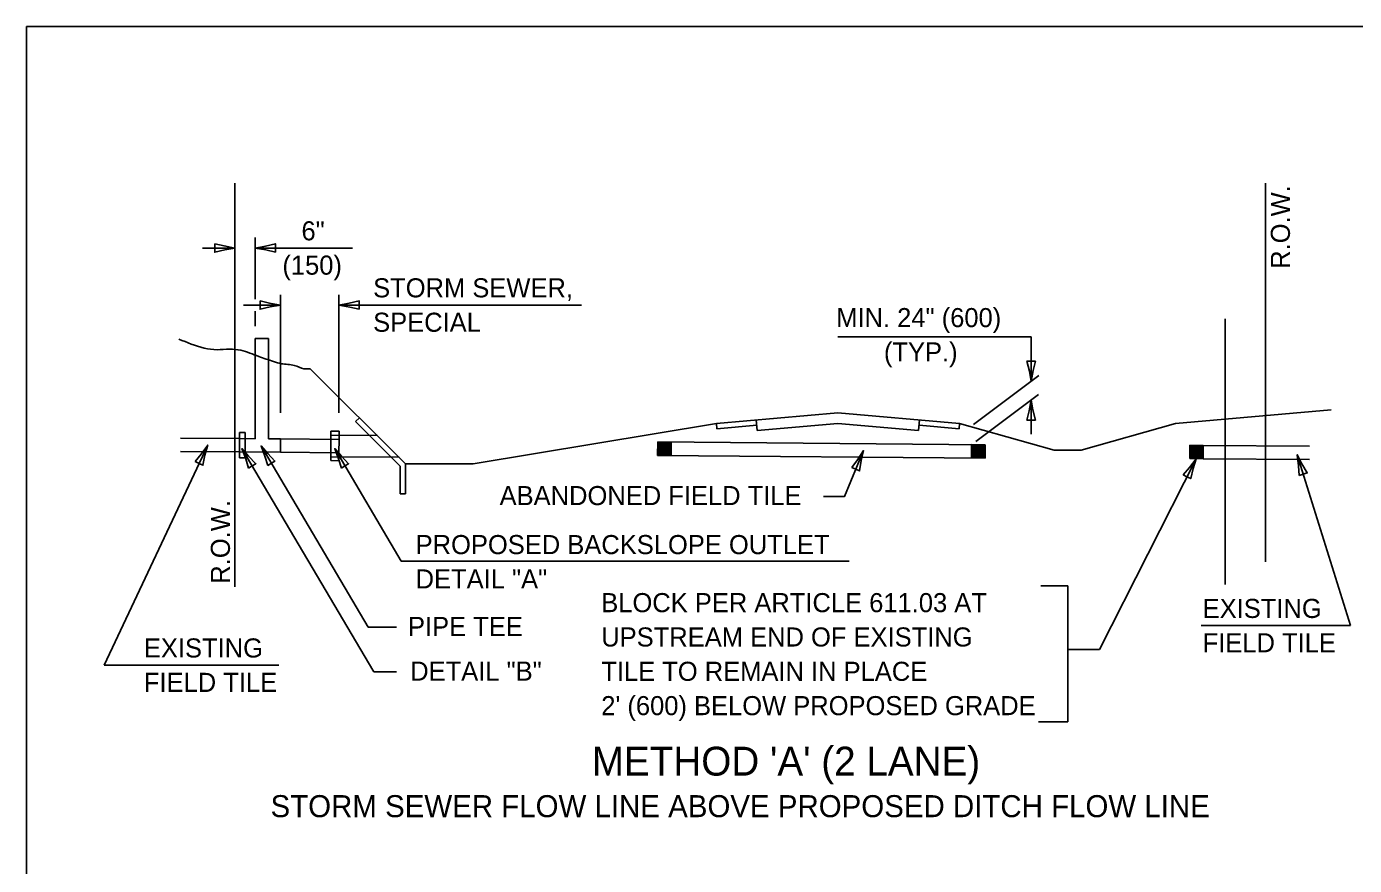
# Model space of a CAD drawing. Extents: x 2262292 to 2262922, y -3123599 to -3123199.
# Drawn here: x 2262292.5 to 2262476.3, y -3123314.9 to -3123198.8 of the extents above; entities that cross this region are included whole.
import ezdxf

# ---------------------------------------------------------------- set-up
doc = ezdxf.new("R2010")
doc.units = 0
for name, color, linetype in [('Default', 7, 'Continuous'), ('RD_Pr_Roadway_Dimensions', 7, 'Continuous'), ('RD_Pr_Roadway_Items', 7, 'Continuous'), ('RD_Pr_Roadway_Notes', 7, 'Continuous'), ('ROW_Pr_ROW_Line', 7, 'Continuous')]:
    doc.layers.add(name, color=color, linetype=linetype)

msp = doc.modelspace()

# ---------------------------------------------------------------- linework, layer by layer
at = {"layer": 'Default'}
msp.add_lwpolyline([(2262292.48, -3123598.83), (2262922.48, -3123598.83), (2262922.48, -3123198.83), (2262292.48, -3123198.83)], close=True, dxfattribs=at)
at = {"layer": 'RD_Pr_Roadway_Dimensions'}
for p, q in [((2262324.13, -3123236.56), (2262324.13, -3123228.02)), ((2262321.33, -3123229.46), (2262316.81, -3123229.46)), ((2262337.6, -3123229.46), (2262324.13, -3123229.46)), ((2262327.61, -3123252.24), (2262327.61, -3123235.94)), ((2262335.72, -3123252.24), (2262335.72, -3123235.94)), ((2262327.61, -3123237.36), (2262322.5, -3123237.36)), ((2262324.13, -3123240.28), (2262324.13, -3123238.18)), ((2262369.29, -3123237.36), (2262335.72, -3123237.36)), ((2262431.53, -3123241.75), (2262404.76, -3123241.75)), ((2262431.53, -3123247.91), (2262431.53, -3123241.75)), ((2262423.53, -3123253.9), (2262432.57, -3123247.12)), ((2262423.86, -3123256.22), (2262432.51, -3123249.73)), ((2262431.53, -3123255.22), (2262431.53, -3123250.47))]:
    msp.add_line(p, q, dxfattribs=at)
for points in [[(2262318.53, -3123228.87), (2262318.53, -3123229.46), (2262318.53, -3123230.04), (2262319.93, -3123229.7), (2262321.33, -3123229.46), (2262319.83, -3123229.18)], [(2262326.93, -3123230.04), (2262326.93, -3123229.46), (2262326.93, -3123228.87), (2262325.53, -3123229.21), (2262324.13, -3123229.46), (2262325.62, -3123229.73)], [(2262324.81, -3123236.77), (2262324.81, -3123237.36), (2262324.81, -3123237.94), (2262326.21, -3123237.6), (2262327.61, -3123237.36), (2262326.11, -3123237.09)], [(2262338.52, -3123237.94), (2262338.52, -3123237.36), (2262338.52, -3123236.77), (2262337.12, -3123237.11), (2262335.72, -3123237.36), (2262337.22, -3123237.63)], [(2262432.11, -3123245.11), (2262431.53, -3123245.11), (2262430.94, -3123245.11), (2262431.28, -3123246.51), (2262431.53, -3123247.91), (2262431.8, -3123246.41)], [(2262430.94, -3123253.27), (2262431.53, -3123253.27), (2262432.11, -3123253.27), (2262431.77, -3123251.87), (2262431.53, -3123250.47), (2262431.25, -3123251.97)]]:
    msp.add_lwpolyline(points, close=True, dxfattribs=at)
at = {"layer": 'RD_Pr_Roadway_Items'}
for p, q in [((2262321.33, -3123220.49), (2262321.33, -3123276.33)), ((2262463.96, -3123220.49), (2262463.96, -3123272.88)), ((2262324.13, -3123241.99), (2262324.13, -3123255.84)), ((2262324.13, -3123241.99), (2262325.97, -3123241.99)), ((2262325.97, -3123241.99), (2262325.97, -3123255.85)), ((2262344.95, -3123259.3), (2262331.73, -3123246.18)), ((2262404.77, -3123252.25), (2262387.95, -3123253.73)), ((2262404.77, -3123252.25), (2262421.6, -3123253.73)), ((2262473.02, -3123251.84), (2262451.51, -3123253.73)), ((2262338.02, -3123253.48), (2262338.56, -3123252.96)), ((2262344.2, -3123259.62), (2262338.02, -3123253.48)), ((2262354.3, -3123259.3), (2262387.95, -3123253.73)), ((2262387.95, -3123253.73), (2262388.02, -3123254.47)), ((2262393.53, -3123253.99), (2262388.02, -3123254.47)), ((2262393.6, -3123254.72), (2262393.47, -3123253.25)), ((2262404.77, -3123253.74), (2262393.6, -3123254.72)), ((2262404.77, -3123253.74), (2262415.94, -3123254.72)), ((2262415.94, -3123254.72), (2262416.08, -3123253.25)), ((2262416.01, -3123253.99), (2262421.53, -3123254.47)), ((2262421.6, -3123253.73), (2262421.53, -3123254.47)), ((2262421.6, -3123253.73), (2262434.69, -3123257.45)), ((2262451.51, -3123253.73), (2262438.43, -3123257.45)), ((2262321.96, -3123255.82), (2262313.8, -3123255.75)), ((2262321.96, -3123254.98), (2262321.96, -3123258.51)), ((2262321.96, -3123254.98), (2262322.76, -3123254.98)), ((2262324.13, -3123255.84), (2262321.96, -3123255.82)), ((2262322.76, -3123254.98), (2262322.76, -3123258.51)), ((2262327.62, -3123255.86), (2262325.97, -3123255.85)), ((2262327.62, -3123255.86), (2262327.61, -3123257.72)), ((2262335.72, -3123255.93), (2262327.62, -3123255.86)), ((2262334.61, -3123254.81), (2262334.59, -3123258.88)), ((2262334.61, -3123254.81), (2262335.73, -3123254.82)), ((2262341.03, -3123255.42), (2262334.61, -3123255.36)), ((2262335.73, -3123254.82), (2262335.71, -3123258.89)), ((2262379.83, -3123256.29), (2262379.81, -3123258.15)), ((2262381.7, -3123256.31), (2262379.83, -3123256.29)), ((2262425.15, -3123256.67), (2262379.83, -3123256.29)), ((2262379.83, -3123256.48), (2262381.7, -3123256.49)), ((2262380.02, -3123256.29), (2262380, -3123258.15)), ((2262380.2, -3123256.29), (2262380.19, -3123258.15)), ((2262380.39, -3123256.29), (2262380.38, -3123258.15)), ((2262380.58, -3123256.3), (2262380.56, -3123258.16)), ((2262380.76, -3123256.3), (2262380.75, -3123258.16)), ((2262380.95, -3123256.3), (2262380.94, -3123258.16)), ((2262381.14, -3123256.3), (2262381.12, -3123258.16)), ((2262381.32, -3123256.3), (2262381.31, -3123258.16)), ((2262381.51, -3123256.31), (2262381.5, -3123258.16)), ((2262381.7, -3123256.31), (2262381.68, -3123258.16)), ((2262321.96, -3123257.67), (2262313.78, -3123257.61)), ((2262327.61, -3123257.72), (2262321.96, -3123257.67)), ((2262335.71, -3123257.79), (2262327.61, -3123257.72)), ((2262344.05, -3123258.41), (2262334.59, -3123258.33)), ((2262379.81, -3123257.96), (2262381.68, -3123257.98)), ((2262379.81, -3123258.15), (2262381.68, -3123258.16)), ((2262425.14, -3123258.53), (2262379.81, -3123258.15)), ((2262379.82, -3123256.85), (2262381.69, -3123256.86)), ((2262379.82, -3123257.03), (2262381.69, -3123257.05)), ((2262379.82, -3123257.22), (2262381.69, -3123257.24)), ((2262379.82, -3123257.41), (2262381.69, -3123257.42)), ((2262379.82, -3123257.59), (2262381.69, -3123257.61)), ((2262379.82, -3123257.78), (2262381.68, -3123257.79)), ((2262379.83, -3123256.66), (2262381.7, -3123256.68)), ((2262423.28, -3123256.66), (2262423.27, -3123258.51)), ((2262423.27, -3123257.95), (2262425.14, -3123257.97)), ((2262423.27, -3123258.14), (2262425.14, -3123258.16)), ((2262423.27, -3123258.33), (2262425.14, -3123258.34)), ((2262425.15, -3123256.67), (2262423.28, -3123256.66)), ((2262423.28, -3123256.84), (2262425.15, -3123256.86)), ((2262423.28, -3123257.03), (2262425.15, -3123257.05)), ((2262423.28, -3123257.22), (2262425.15, -3123257.23)), ((2262423.28, -3123257.4), (2262425.15, -3123257.41)), ((2262423.28, -3123257.58), (2262425.14, -3123257.6)), ((2262423.28, -3123257.77), (2262425.14, -3123257.79)), ((2262423.47, -3123256.66), (2262423.46, -3123258.51)), ((2262423.66, -3123256.66), (2262423.64, -3123258.51)), ((2262423.85, -3123256.66), (2262423.83, -3123258.52)), ((2262424.03, -3123256.66), (2262424.02, -3123258.52)), ((2262424.22, -3123256.66), (2262424.2, -3123258.52)), ((2262424.41, -3123256.67), (2262424.39, -3123258.52)), ((2262424.59, -3123256.67), (2262424.58, -3123258.52)), ((2262424.78, -3123256.67), (2262424.76, -3123258.52)), ((2262424.97, -3123256.67), (2262424.95, -3123258.52)), ((2262425.15, -3123256.67), (2262425.14, -3123258.53)), ((2262436.56, -3123257.45), (2262434.69, -3123257.45)), ((2262436.56, -3123257.45), (2262438.43, -3123257.45)), ((2262453.48, -3123256.75), (2262453.46, -3123258.6)), ((2262453.46, -3123258.23), (2262455.33, -3123258.25)), ((2262453.46, -3123258.42), (2262455.33, -3123258.43)), ((2262453.47, -3123256.93), (2262455.34, -3123256.95)), ((2262453.47, -3123257.12), (2262455.34, -3123257.14)), ((2262453.47, -3123257.31), (2262455.34, -3123257.32)), ((2262453.47, -3123257.49), (2262455.34, -3123257.51)), ((2262453.47, -3123257.68), (2262455.34, -3123257.69)), ((2262453.47, -3123257.86), (2262455.34, -3123257.88)), ((2262453.47, -3123258.05), (2262455.34, -3123258.06)), ((2262453.48, -3123256.75), (2262455.34, -3123256.76)), ((2262453.66, -3123256.75), (2262453.65, -3123258.6)), ((2262453.85, -3123256.75), (2262453.83, -3123258.61)), ((2262454.04, -3123256.76), (2262454.02, -3123258.61)), ((2262454.22, -3123256.76), (2262454.21, -3123258.61)), ((2262454.41, -3123256.76), (2262454.39, -3123258.61)), ((2262454.6, -3123256.76), (2262454.58, -3123258.61)), ((2262454.78, -3123256.76), (2262454.77, -3123258.61)), ((2262454.97, -3123256.76), (2262454.95, -3123258.62)), ((2262455.16, -3123256.76), (2262455.14, -3123258.62)), ((2262455.34, -3123256.76), (2262455.33, -3123258.62)), ((2262470.05, -3123256.88), (2262455.34, -3123256.76)), ((2262322.76, -3123258.51), (2262321.96, -3123258.51)), ((2262335.71, -3123258.89), (2262334.59, -3123258.88)), ((2262344.2, -3123259.62), (2262344.2, -3123263.48)), ((2262354.3, -3123259.3), (2262344.95, -3123259.3)), ((2262344.95, -3123263.48), (2262344.95, -3123259.3)), ((2262423.27, -3123258.51), (2262425.14, -3123258.53)), ((2262455.33, -3123258.62), (2262453.46, -3123258.6)), ((2262470.03, -3123258.73), (2262455.33, -3123258.61)), ((2262344.2, -3123263.48), (2262344.95, -3123263.48))]:
    msp.add_line(p, q, dxfattribs=at)
msp.add_spline([(2262331.73, -3123246.18), (2262330.86, -3123246.16), (2262329.54, -3123245.7), (2262327.74, -3123245.47), (2262326.65, -3123245.16), (2262324.62, -3123244.46), (2262322.13, -3123243.61), (2262320.57, -3123243.45), (2262318.85, -3123243.53), (2262317.06, -3123243.3), (2262313.55, -3123242.06)], degree=3, dxfattribs=at)
at = {"layer": 'RD_Pr_Roadway_Notes'}
for p, q in [((2262317.55, -3123256.73), (2262303.23, -3123287.17)), ((2262322.29, -3123257.2), (2262340.54, -3123288.08)), ((2262324.94, -3123256.83), (2262339.77, -3123281.93)), ((2262335.13, -3123257.2), (2262344.34, -3123272.79)), ((2262468.34, -3123258.07), (2262475.7, -3123281.7)), ((2262454.34, -3123258.61), (2262440.96, -3123285)), ((2262344.34, -3123272.79), (2262406.33, -3123272.79)), ((2262436.61, -3123276.19), (2262432.87, -3123276.19)), ((2262436.61, -3123295.02), (2262436.61, -3123276.19)), ((2262339.77, -3123281.93), (2262343.69, -3123281.93)), ((2262455.05, -3123281.7), (2262475.7, -3123281.7)), ((2262436.61, -3123285), (2262440.97, -3123285)), ((2262303.23, -3123287.17), (2262327.41, -3123287.17)), ((2262340.54, -3123288.08), (2262343.69, -3123288.08)), ((2262436.61, -3123295.02), (2262432.55, -3123295.02))]:
    msp.add_line(p, q, dxfattribs=at)
for points in [[(2262315.83, -3123259.01), (2262316.36, -3123259.27), (2262316.89, -3123259.51), (2262317.17, -3123258.1), (2262317.55, -3123256.73), (2262316.67, -3123257.97)], [(2262323.21, -3123259.91), (2262323.72, -3123259.61), (2262324.22, -3123259.31), (2262323.21, -3123258.28), (2262322.29, -3123257.2), (2262322.82, -3123258.62)], [(2262325.86, -3123259.53), (2262326.36, -3123259.24), (2262326.86, -3123258.94), (2262325.86, -3123257.91), (2262324.94, -3123256.83), (2262325.46, -3123258.25)], [(2262336.05, -3123259.91), (2262336.55, -3123259.61), (2262337.06, -3123259.31), (2262336.05, -3123258.28), (2262335.13, -3123257.2), (2262335.66, -3123258.62)], [(2262406.7, -3123259.84), (2262407.24, -3123260.07), (2262407.78, -3123260.29), (2262407.99, -3123258.86), (2262408.3, -3123257.48), (2262407.48, -3123258.75)], [(2262468.61, -3123260.92), (2262469.17, -3123260.74), (2262469.73, -3123260.57), (2262468.99, -3123259.33), (2262468.34, -3123258.07), (2262468.52, -3123259.58)], [(2262452.55, -3123260.84), (2262453.08, -3123261.11), (2262453.6, -3123261.37), (2262453.93, -3123259.97), (2262454.34, -3123258.61), (2262453.42, -3123259.82)]]:
    msp.add_lwpolyline(points, close=True, dxfattribs=at)
msp.add_lwpolyline([(2262402.77, -3123263.83), (2262405.69, -3123263.83), (2262408.3, -3123257.48)], dxfattribs=at)
at = {"layer": 'ROW_Pr_ROW_Line'}
msp.add_line((2262458.38, -3123276.03), (2262458.38, -3123239.26), dxfattribs=at)

# ---------------------------------------------------------------- texts
at = {"layer": 'RD_Pr_Roadway_Dimensions'}
for s, p in [('6"', (2262330.53, -3123228.4)), ('(150)', (2262327.89, -3123233.15)), ('STORM SEWER,', (2262340.45, -3123236.29)), ('MIN. 24" (600)', (2262404.54, -3123240.41)), ('SPECIAL', (2262340.45, -3123241.05)), ('(TYP.)', (2262411.14, -3123245.16))]:
    msp.add_text(s, height=2.64, dxfattribs=at).set_placement(p)
at = {"layer": 'RD_Pr_Roadway_Items'}
for p in [(2262467.33, -3123232.34), (2262320.63, -3123275.9)]:
    msp.add_text('R.O.W.', height=2.64, rotation=90, dxfattribs=at).set_placement(p)
at = {"layer": 'RD_Pr_Roadway_Notes'}
for s, height, p in [('ABANDONED FIELD TILE', 2.64, (2262357.95, -3123265.03)), ('PROPOSED BACKSLOPE OUTLET', 2.64, (2262346.33, -3123271.81)), ('DETAIL "A"', 2.64, (2262346.33, -3123276.56)), ('BLOCK PER ARTICLE 611.03 AT', 2.64, (2262372.02, -3123279.84)), ('EXISTING', 2.64, (2262455.25, -3123280.64)), ('PIPE TEE', 2.64, (2262345.27, -3123283.13)), ('UPSTREAM END OF EXISTING', 2.64, (2262372.02, -3123284.59)), ('EXISTING', 2.64, (2262308.72, -3123286.11)), ('FIELD TILE', 2.64, (2262455.25, -3123285.39)), ('DETAIL "B"', 2.64, (2262345.58, -3123289.31)), ('TILE TO REMAIN IN PLACE', 2.64, (2262372.02, -3123289.34)), ('FIELD TILE', 2.64, (2262308.72, -3123290.87)), ("2' (600) BELOW PROPOSED GRADE", 2.64, (2262372.02, -3123294.09)), ("METHOD 'A' (2 LANE)", 4, (2262370.71, -3123302.45)), ('STORM SEWER FLOW LINE ABOVE PROPOSED DITCH FLOW LINE', 3.048, (2262326.25, -3123308.2))]:
    msp.add_text(s, height=height, dxfattribs=at).set_placement(p)

doc.saveas('drawing.dxf')
